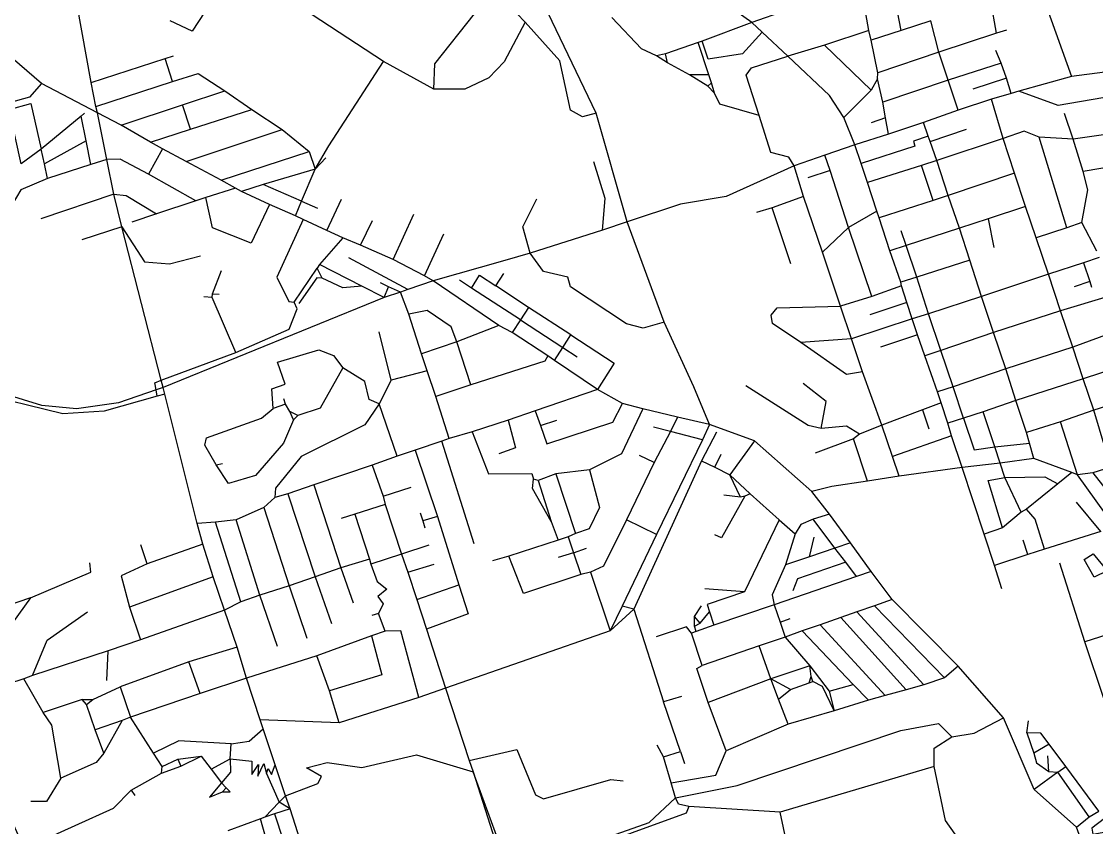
# Model space of a CAD drawing. Header units: metres. Extents: x 609554 to 651406, y 4826501 to 4857446.
# Drawn here: x 620603 to 623561, y 4836714 to 4838931 of the extents above; entities that cross this region are included whole.
import ezdxf

# ---------------------------------------------------------------- set-up
doc = ezdxf.new("R2010")
doc.units = ezdxf.units.M

msp = doc.modelspace()

# ---------------------------------------------------------------- linework, layer by layer
at = {"layer": 'ROADS'}
for points in [[(621988.5, 4838928.7), (621873.6, 4839049.1), (621857.3, 4839098.3), (621872.2, 4839135.7)], [(621192.5, 4839088.1), (621072.5, 4838904), (621011.5, 4838932.8)], [(622184, 4838678.3), (621996.6, 4839068.5)], [(623023.2, 4838906.1), (622988.9, 4839082.7)], [(620794.9, 4838762.7), (620743, 4839048.1)], [(621598.4, 4838820.6), (621230.1, 4839062.3)], [(621737.7, 4838744.9), (621740.2, 4838813.8), (621849.5, 4838951.7), (621776.5, 4839009.4)], [(622934.5, 4838906.1), (622913, 4839025.7)], [(623285.6, 4838898.8), (623269.6, 4838986.9)], [(622612, 4838928.1), (622545.8, 4838974.5)], [(622706.8, 4838960.4), (622612, 4838928.1)], [(623422.8, 4838971.2), (623491.6, 4838779.1)], [(621988.5, 4838928.7), (621931.2, 4838819.9), (621888.2, 4838775.6), (621823, 4838744.9), (621737.7, 4838744.9)], [(622184, 4838678.3), (622146.3, 4838668.6), (622113.1, 4838686.5), (622083.9, 4838822.8), (621988.5, 4838928.7)], [(622349.8, 4838836), (622308.5, 4838855.3), (622226.8, 4838941.1)], [(622612, 4838928.1), (622475.3, 4838876.6)], [(622640.8, 4838901.2), (622612, 4838928.1)], [(623105, 4838932.3), (623023.2, 4838906.1)], [(623126.3, 4838846.6), (623105, 4838932.3)], [(620658.3, 4838759.7), (620502.4, 4838893.5)], [(622640.8, 4838901.2), (622586.2, 4838841.4), (622492.1, 4838826.6), (622475.3, 4838876.6)], [(622711.4, 4838835.2), (622640.8, 4838901.2)], [(622934.5, 4838906.1), (622812.3, 4838865.9)], [(622940.4, 4838878.9), (622934.5, 4838906.1)], [(623023.2, 4838906.1), (622940.4, 4838878.9)], [(623285.6, 4838898.8), (623126.3, 4838846.6)], [(623313.1, 4838906.9), (623285.6, 4838898.8)], [(622464.5, 4838872.8), (622374.7, 4838841.3)], [(622475.3, 4838876.6), (622464.5, 4838872.8)], [(622494.2, 4838783.8), (622464.5, 4838872.8)], [(622812.3, 4838865.9), (622711.4, 4838835.2)], [(622940.5, 4838741.9), (622812.3, 4838865.9)], [(622958.7, 4838789.5), (622940.4, 4838878.9)], [(620998.5, 4838828.5), (621021.3, 4838836)], [(622374.7, 4838841.3), (622349.8, 4838836)], [(622380, 4838816.7), (622349.8, 4838836)], [(622380, 4838816.7), (622374.7, 4838841.3)], [(622632.7, 4838672.1), (622596.3, 4838783.4), (622611.3, 4838803), (622711.4, 4838835.2)], [(622865.6, 4838666.7), (622825.5, 4838726.9), (622711.4, 4838835.2)], [(623126.3, 4838846.6), (622958.7, 4838789.5)], [(623152.7, 4838769.1), (623126.3, 4838846.6)], [(623298.1, 4838815.6), (623283.4, 4838851.2)], [(620794.9, 4838762.7), (620998.5, 4838828.5)], [(621018.6, 4838765.6), (620998.5, 4838828.5)], [(621448.8, 4838588.5), (621598.4, 4838820.6)], [(621737.7, 4838744.9), (621598.4, 4838820.6)], [(622441, 4838783.7), (622380, 4838816.7)], [(623298.1, 4838815.6), (623152.7, 4838769.1)], [(623312.8, 4838774.8), (623298.1, 4838815.6)], [(623675.2, 4838803.3), (623491.6, 4838779.1)], [(621018.6, 4838765.6), (621089.1, 4838787.9), (621162.7, 4838740.1)], [(622494.2, 4838783.8), (622441, 4838783.7)], [(622490.9, 4838752.5), (622441, 4838783.7)], [(622501.3, 4838761.9), (622494.2, 4838783.8)], [(622958.1, 4838773.2), (622940.5, 4838741.9)], [(622958.1, 4838773.2), (622958.7, 4838789.5)], [(622972.4, 4838708.7), (622958.1, 4838773.2)], [(623312.8, 4838774.8), (623220.2, 4838744.1)], [(623325.8, 4838732.8), (623312.8, 4838774.8)], [(623491.6, 4838779.1), (623346.6, 4838739.4)], [(620658.3, 4838759.7), (620624.4, 4838722.4), (620423.4, 4838666.6)], [(620811.8, 4838679.2), (620658.3, 4838759.7)], [(620807.6, 4838697), (620794.9, 4838762.7)], [(620807.6, 4838697), (621018.6, 4838765.6)], [(622501.3, 4838761.9), (622490.9, 4838752.5)], [(622509.3, 4838733.6), (622490.9, 4838752.5)], [(622509.3, 4838733.6), (622501.3, 4838761.9)], [(622940.5, 4838741.9), (622865.6, 4838666.7)], [(623152.7, 4838769.1), (622972.4, 4838708.7)], [(623179.9, 4838686.5), (623152.7, 4838769.1)], [(621045.8, 4838701.4), (621162.7, 4838740.1)], [(621162.7, 4838740.1), (621236.5, 4838688.5)], [(622632.7, 4838672.1), (622524.6, 4838702.9), (622509.3, 4838733.6)], [(623271.3, 4838716.5), (623179.9, 4838686.5)], [(623325.8, 4838732.8), (623271.3, 4838716.5)], [(623303.4, 4838609.1), (623271.3, 4838716.5)], [(623346.6, 4838739.4), (623325.8, 4838732.8)], [(623610, 4838725.7), (623455.4, 4838699.9), (623346.6, 4838739.4)], [(620601.9, 4838539.5), (620568.5, 4838688.6), (620628.3, 4838705.4), (620656.5, 4838579.2)], [(620811.8, 4838679.2), (620807.6, 4838697)], [(620876.6, 4838645.5), (621045.8, 4838701.4)], [(621067.9, 4838634.2), (621045.8, 4838701.4)], [(621067.9, 4838634.2), (621236.5, 4838688.5)], [(621236.5, 4838688.5), (621320.2, 4838633.7)], [(622979.8, 4838665.7), (622972.4, 4838708.7)], [(623179.9, 4838686.5), (623084.8, 4838653)], [(620767.4, 4838670.4), (620656.5, 4838579.2)], [(620776, 4838678), (620767.4, 4838670.4)], [(620780.7, 4838602.2), (620767.4, 4838670.4)], [(620876.6, 4838645.5), (620811.8, 4838679.2)], [(620837.4, 4838550.9), (620811.8, 4838679.2)], [(622269.4, 4838379.8), (622184, 4838678.3)], [(622728.4, 4838533.8), (622714.4, 4838557), (622664.4, 4838570.7), (622632.7, 4838672.1)], [(622895.6, 4838591), (622865.6, 4838666.7)], [(622979.8, 4838665.7), (622940.3, 4838652.3)], [(622987.8, 4838621.1), (622979.8, 4838665.7)], [(623084.8, 4838653), (622987.8, 4838621.1)], [(623097.7, 4838614.8), (623084.8, 4838653)], [(623496.1, 4838607.2), (623472.8, 4838677.8)], [(620958.2, 4838598.8), (620876.6, 4838645.5)], [(620958.2, 4838598.8), (621067.9, 4838634.2)], [(621055.9, 4838545.3), (621320.2, 4838633.7)], [(621320.2, 4838633.7), (621394.3, 4838572.8)], [(623102.5, 4838600.4), (623202.9, 4838634.1)], [(623403, 4838612.3), (623361.9, 4838628.9), (623303.4, 4838609.1)], [(623637.7, 4838627.2), (623496.1, 4838607.2)], [(620780.7, 4838602.2), (620666.5, 4838539.1)], [(620793.5, 4838537), (620780.7, 4838602.2)], [(620990.8, 4838579.9), (620958.2, 4838598.8)], [(622987.8, 4838621.1), (622895.6, 4838591)], [(623097.7, 4838614.8), (623056.6, 4838601.3), (623060.7, 4838587.6), (622912.8, 4838539.6)], [(623102.5, 4838600.4), (623097.7, 4838614.8)], [(623120.9, 4838548.6), (623102.5, 4838600.4)], [(623303.4, 4838609.1), (623120.9, 4838548.6)], [(623334.9, 4838513.3), (623303.4, 4838609.1)], [(623496.1, 4838607.2), (623403, 4838612.3)], [(623479, 4838363.3), (623403, 4838612.3)], [(623523.5, 4838518.3), (623496.1, 4838607.2)], [(620656.5, 4838579.2), (620601.9, 4838539.5)], [(620666.5, 4838539.1), (620656.5, 4838579.2)], [(620990.8, 4838579.9), (620952.1, 4838511)], [(621055.9, 4838545.3), (620990.8, 4838579.9)], [(621151.8, 4838494.2), (621394.3, 4838572.8)], [(621394.3, 4838572.8), (621410.7, 4838524.1)], [(621410.7, 4838524.1), (621448.8, 4838588.5)], [(622895.6, 4838591), (622813.2, 4838562.6)], [(622912.8, 4838539.6), (622895.6, 4838591)], [(620674.1, 4838499.2), (620666.5, 4838539.1)], [(620793.5, 4838537), (620674.1, 4838499.2)], [(620837.4, 4838550.9), (620793.5, 4838537)], [(620952.1, 4838511), (620874.2, 4838551.7), (620837.4, 4838550.9)], [(620856.9, 4838455.4), (620837.4, 4838550.9)], [(621151.8, 4838494.2), (621055.9, 4838545.3)], [(621410.7, 4838524.1), (621440.4, 4838555.5)], [(622201.4, 4838357.1), (622208.6, 4838444.1), (622177.9, 4838544.9)], [(622813.2, 4838562.6), (622728.4, 4838533.8)], [(622827.6, 4838520.9), (622813.2, 4838562.6)], [(622930.2, 4838487.4), (622912.8, 4838539.6)], [(623078.7, 4838534.7), (622930.2, 4838487.4)], [(623120.9, 4838548.6), (623078.7, 4838534.7)], [(623111.4, 4838438), (623078.7, 4838534.7)], [(623152.7, 4838452.2), (623120.9, 4838548.6)], [(623664.6, 4838542.2), (623523.5, 4838518.3)], [(621082.8, 4838436.9), (620952.1, 4838511)], [(621410.7, 4838524.1), (621267.4, 4838482.7)], [(621373.3, 4838436.4), (621410.7, 4838524.1)], [(622728.4, 4838533.8), (622541.3, 4838449.7), (622415.8, 4838428.2), (622269.4, 4838379.8)], [(622754, 4838449.2), (622728.4, 4838533.8)], [(622827.6, 4838520.9), (622766, 4838500.7)], [(622878.6, 4838363.7), (622827.6, 4838520.9)], [(623334.9, 4838513.3), (623152.7, 4838452.2)], [(623365.6, 4838422.2), (623334.9, 4838513.3)], [(623520, 4838378), (623536.9, 4838468), (623523.5, 4838518.3)], [(620674.1, 4838499.2), (620600.7, 4838467.6), (620565.6, 4838406.9)], [(621192, 4838472.5), (621151.8, 4838494.2)], [(621267.4, 4838482.7), (621208.3, 4838463)], [(621373.3, 4838436.4), (621267.4, 4838482.7)], [(622955.7, 4838409.1), (622930.2, 4838487.4)], [(620856.9, 4838455.4), (620656.2, 4838388)], [(620879.3, 4838365.8), (620856.9, 4838455.4)], [(620856.9, 4838455.4), (620891.2, 4838451.9), (620974.1, 4838401.5)], [(621110.4, 4838446.6), (621082.8, 4838436.9)], [(621192, 4838472.5), (621110.4, 4838446.6)], [(621285.3, 4838427.2), (621234.6, 4838321.2), (621128.3, 4838363.3), (621110.4, 4838446.6)], [(621208.3, 4838463), (621192, 4838472.5)], [(621285.3, 4838427.2), (621208.3, 4838463)], [(622754, 4838449.2), (622668.3, 4838418.4)], [(622806.6, 4838296.3), (622754, 4838449.2)], [(623152.7, 4838452.2), (623111.4, 4838438)], [(623183.3, 4838362.1), (623152.7, 4838452.2)], [(621082.8, 4838436.9), (620974.1, 4838401.5)], [(621356.6, 4838396.3), (621285.3, 4838427.2)], [(621356.6, 4838396.3), (621373.3, 4838436.4)], [(621373.3, 4838436.4), (621417.1, 4838417.2)], [(621443, 4838355.8), (621483.6, 4838442)], [(622002, 4838293.4), (621982, 4838366), (622020.5, 4838443)], [(622668.3, 4838418.4), (622624.8, 4838404.9)], [(622719.8, 4838264.5), (622668.3, 4838418.4)], [(623111.4, 4838438), (622962.6, 4838390.4)], [(623365.6, 4838422.2), (623262.3, 4838388)], [(623394.9, 4838335.2), (623365.6, 4838422.2)], [(620974.1, 4838401.5), (620906.3, 4838379.1)], [(621378, 4838386), (621305.3, 4838227.1), (621338.1, 4838160.7), (621352.8, 4838159)], [(621378, 4838386), (621356.6, 4838396.3)], [(621443, 4838355.8), (621378, 4838386)], [(621625.1, 4838275.7), (621682.3, 4838400.7)], [(622955.7, 4838409.1), (622878.6, 4838363.7)], [(622962.6, 4838390.4), (622955.7, 4838409.1)], [(622991.9, 4838300), (622962.6, 4838390.4)], [(623262.3, 4838388), (623183.3, 4838362.1)], [(623262.3, 4838388), (623278.4, 4838309.3)], [(620879.3, 4838365.8), (620769.2, 4838330.2)], [(620879.3, 4838365.8), (620941.3, 4838269.4), (621010.2, 4838264.4), (621095.1, 4838286.5)], [(620987.1, 4837944.1), (620879.3, 4838365.8)], [(621535.1, 4838315), (621568.1, 4838383.1)], [(622201.4, 4838357.1), (622002, 4838293.4)], [(622269.4, 4838379.8), (622201.4, 4838357.1)], [(622370.6, 4838103.5), (622269.4, 4838379.8)], [(622878.6, 4838363.7), (622806.6, 4838296.3)], [(622942.3, 4838174.3), (622878.6, 4838363.7)], [(623183.3, 4838362.1), (623036.6, 4838314.5)], [(623211.9, 4838274.3), (623183.3, 4838362.1)], [(623479, 4838363.3), (623394.9, 4838335.2)], [(623520, 4838378), (623479, 4838363.3)], [(623561.7, 4838299.2), (623520, 4838378)], [(621487.2, 4838335.9), (621422.4, 4838262.3)], [(621487.2, 4838335.9), (621443, 4838355.8)], [(621535.1, 4838315), (621487.2, 4838335.9)], [(621711.6, 4838230.8), (621764.8, 4838346.2)], [(623036.6, 4838314.5), (623023.2, 4838355.3)], [(623428, 4838235.6), (623394.9, 4838335.2)], [(621625.1, 4838275.7), (621535.1, 4838315)], [(623036.6, 4838314.5), (622991.9, 4838300)], [(623021.8, 4838213.6), (622991.9, 4838300)], [(623065.9, 4838227.6), (623036.6, 4838314.5)], [(621665.9, 4838193.3), (621503.7, 4838280.3)], [(621711.6, 4838230.8), (621625.1, 4838275.7)], [(621933, 4838273.1), (621735.9, 4838217.3)], [(622002, 4838293.4), (621933, 4838273.1)], [(622370.6, 4838103.5), (622313.4, 4838086.8), (622267.2, 4838099.3), (622113.2, 4838200.4), (622105.8, 4838227.5), (622039.2, 4838242.9), (622002, 4838293.4)], [(622856.4, 4838147.8), (622806.6, 4838296.3)], [(623211.9, 4838274.3), (623065.9, 4838227.6)], [(623244, 4838174), (623211.9, 4838274.3)], [(623567.6, 4838281.7), (623525.2, 4838267.3)], [(621127.9, 4838181.6), (621153.4, 4838245.9)], [(621352.8, 4838159), (621415.9, 4838252.5)], [(621422.4, 4838262.3), (621415.9, 4838252.5)], [(621430.5, 4838224.4), (621415.9, 4838252.5)], [(621539.3, 4838203.1), (621422.4, 4838262.3)], [(623525.2, 4838267.3), (623428, 4838235.6)], [(623525.2, 4838267.3), (623541.8, 4838215.1)], [(621430.5, 4838224.4), (621415.7, 4838226), (621366.3, 4838155.4)], [(621539.3, 4838203.1), (621486.5, 4838197.7), (621430.5, 4838224.4)], [(621612.4, 4838200.9), (621591, 4838211.8)], [(621735.9, 4838217.3), (621665.9, 4838193.3)], [(621735.9, 4838217.3), (621711.6, 4838230.8)], [(621916.4, 4838094.1), (621735.9, 4838217.3)], [(621840.6, 4838197.6), (621808, 4838219.5)], [(621840.6, 4838197.6), (621862.5, 4838233), (621907.8, 4838203.3)], [(621907.8, 4838203.3), (621929.6, 4838237.3)], [(623065.9, 4838227.6), (623021.8, 4838213.6)], [(623024.1, 4838203.5), (623021.8, 4838213.6)], [(623098.5, 4838127), (623065.9, 4838227.6)], [(623428, 4838235.6), (623244, 4838174)], [(623461.1, 4838134.5), (623428, 4838235.6)], [(623541.8, 4838215.1), (623499.2, 4838201.1)], [(623541.8, 4838215.1), (623546.6, 4838199.8)], [(621127.2, 4838171.5), (621127.9, 4838181.6)], [(621127.9, 4838181.6), (621146.4, 4838180.3)], [(621600.8, 4838171.1), (621539.3, 4838203.1)], [(621600.8, 4838171.1), (621612.4, 4838200.9)], [(621645.5, 4838186.3), (621600.8, 4838171.1)], [(621645.5, 4838186.3), (621612.4, 4838200.9)], [(621665.9, 4838193.3), (621645.5, 4838186.3)], [(621668.8, 4838125.9), (621645.5, 4838186.3)], [(621975.3, 4838110), (621840.6, 4838197.6)], [(621997.7, 4838144.4), (621907.8, 4838203.3)], [(623024.1, 4838203.5), (622942.3, 4838174.3)], [(623039, 4838157.6), (623024.1, 4838203.5)], [(621600.8, 4838171.1), (620992.2, 4837924.2)], [(621127.2, 4838171.5), (621104.1, 4838173.4)], [(621192.9, 4838020.2), (621127.2, 4838171.5)], [(621192.9, 4838020.2), (621339.3, 4838084.1), (621361.1, 4838140.3), (621352.8, 4838159)], [(622942.3, 4838174.3), (622856.4, 4838147.8)], [(623039, 4838157.6), (622936.9, 4838123.4)], [(623053.5, 4838112.4), (623039, 4838157.6)], [(623244, 4838174), (623098.5, 4838127)], [(623277.5, 4838074.8), (623244, 4838174)], [(623592.8, 4838174.5), (623461.1, 4838134.5)], [(621800.2, 4838049.4), (621784.8, 4838090.9), (621719.4, 4838135.9), (621668.8, 4838125.9)], [(621703.7, 4838016.8), (621668.8, 4838125.9)], [(621997.7, 4838144.4), (621975.3, 4838110)], [(622114.6, 4838068.4), (621997.7, 4838144.4)], [(622746.6, 4838048.1), (622669.5, 4838100.4), (622665.8, 4838123.1), (622682.2, 4838142.8), (622856.4, 4838147.8)], [(622886.6, 4838058.2), (622856.4, 4838147.8)], [(623098.5, 4838127), (623053.5, 4838112.4)], [(623132.3, 4838026), (623098.5, 4838127)], [(623461.1, 4838134.5), (623277.5, 4838074.8)], [(623495.2, 4838035), (623461.1, 4838134.5)], [(621916.4, 4838094.1), (621800.2, 4838049.4)], [(621952.4, 4838074.9), (621916.4, 4838094.1)], [(621975.3, 4838110), (621952.4, 4838074.9)], [(621975.3, 4838110), (622092.4, 4838034.4)], [(622452.9, 4837925.8), (622370.6, 4838103.5)], [(623053.5, 4838112.4), (622886.6, 4838058.2)], [(623068.2, 4838069.2), (623053.5, 4838112.4)], [(621619.8, 4837944.6), (621587, 4838076.8)], [(622051, 4838010.7), (621952.4, 4838074.9)], [(622092.4, 4838034.4), (622114.6, 4838068.4)], [(622114.6, 4838068.4), (622233.7, 4837990.9), (622187.4, 4837918.5)], [(623068.2, 4838069.2), (622966.2, 4838035.2)], [(623087.8, 4838011.1), (623068.2, 4838069.2)], [(623277.5, 4838074.8), (623132.3, 4838026)], [(623310.9, 4837975.6), (623277.5, 4838074.8)], [(623613.1, 4838078.4), (623495.2, 4838035)], [(621800.2, 4838049.4), (621703.7, 4838016.8)], [(621839.5, 4837931.2), (621800.2, 4838049.4)], [(622069.2, 4837998.4), (622092.4, 4838034.4)], [(622092.4, 4838034.4), (622131.4, 4838008.4)], [(622886.6, 4838058.2), (622746.6, 4838048.1)], [(622916.9, 4837967), (622872.5, 4837960.1), (622746.6, 4838048.1)], [(622916.9, 4837967), (622886.6, 4838058.2)], [(623495.2, 4838035), (623310.9, 4837975.6)], [(623524.2, 4837947.7), (623495.2, 4838035)], [(620987.1, 4837944.1), (621192.9, 4838020.2)], [(621295.3, 4837866.2), (621291.5, 4837920.5), (621328.5, 4837933.1), (621307.6, 4837993.9), (621420.5, 4838027.4), (621461.1, 4838011.9), (621486.8, 4837978.4)], [(621718.7, 4837969.5), (621703.7, 4838016.8)], [(622051, 4838010.7), (622042.7, 4837996.4), (621839.5, 4837931.2)], [(622069.2, 4837998.4), (622051, 4838010.7)], [(623132.3, 4838026), (623087.8, 4838011.1)], [(623122.8, 4837912), (623087.8, 4838011.1)], [(623166.5, 4837925.6), (623132.3, 4838026)], [(621486.8, 4837978.4), (621424.4, 4837867.4), (621362.8, 4837847.4)], [(621587.2, 4837879), (621559.3, 4837891.4), (621547.9, 4837940.6), (621486.8, 4837978.4)], [(622187.4, 4837918.5), (622069.2, 4837998.4)], [(623310.9, 4837975.6), (623166.5, 4837925.6)], [(623338.6, 4837888), (623310.9, 4837975.6)], [(623669.8, 4837995.2), (623524.2, 4837947.7)], [(620972.9, 4837917.5), (620969.9, 4837937), (620987.1, 4837944.1)], [(620992.2, 4837924.2), (620987.1, 4837944.1)], [(621619.8, 4837944.6), (621587.2, 4837879)], [(621718.7, 4837969.5), (621619.8, 4837944.6)], [(621742.4, 4837899), (621718.7, 4837969.5)], [(622969.7, 4837820), (622916.9, 4837967)], [(623524.2, 4837947.7), (623338.6, 4837888)], [(623553.3, 4837861.3), (623524.2, 4837947.7)], [(620976.1, 4837900.1), (620830.5, 4837858.9), (620716.3, 4837852), (620476.2, 4837910.4), (620371.9, 4837920), (620009, 4837830.5)], [(620972.9, 4837917.5), (620869.5, 4837882), (620753.7, 4837865.4), (620658.4, 4837874.3), (620557.5, 4837905.8)], [(620992.2, 4837924.2), (620972.9, 4837917.5)], [(620976.1, 4837900.1), (620972.9, 4837917.5)], [(620996.8, 4837905.6), (620992.2, 4837924.2)], [(621839.5, 4837931.2), (621742.4, 4837899)], [(622187.4, 4837918.5), (622016.1, 4837859.8)], [(622256, 4837879.8), (622187.4, 4837918.5)], [(622496.1, 4837822.1), (622452.9, 4837925.8)], [(622802.7, 4837811.4), (622767.5, 4837819.3), (622595.9, 4837928.4)], [(622802.7, 4837811.4), (622816.9, 4837885.3), (622753.1, 4837934.6)], [(623166.5, 4837925.6), (623122.8, 4837912)], [(623194.2, 4837839.8), (623166.5, 4837925.6)], [(620996.8, 4837905.6), (620976.1, 4837900.1)], [(621086.2, 4837550.2), (620996.8, 4837905.6)], [(621329.6, 4837878.2), (621324.6, 4837892.7)], [(621779.9, 4837783.5), (621742.4, 4837899)], [(623132.7, 4837881.5), (623122.8, 4837912)], [(623338.6, 4837888), (623249.1, 4837857.1)], [(623367.6, 4837800.2), (623338.6, 4837888)], [(623637.3, 4837888.2), (623553.3, 4837861.3)], [(621138.6, 4837711.7), (621106.9, 4837765.7), (621111.5, 4837785.2), (621262.8, 4837840.1), (621295.3, 4837866.2)], [(621329.6, 4837878.2), (621295.3, 4837866.2)], [(621587.2, 4837879), (621547.2, 4837820.9), (621372.3, 4837733.8), (621301.6, 4837647.6), (621300.1, 4837621.2)], [(621341.5, 4837858.1), (621329.6, 4837878.2)], [(621362.8, 4837847.4), (621341.5, 4837858.1)], [(621351.1, 4837835.3), (621341.5, 4837858.1)], [(621636.7, 4837735.4), (621587.2, 4837879)], [(622016.1, 4837859.8), (621941.4, 4837833.8)], [(622016.1, 4837859.8), (622030.7, 4837819.1)], [(622030.7, 4837819.1), (622048.6, 4837769.2), (622230, 4837829), (622256, 4837879.8)], [(622312.6, 4837865.7), (622253.3, 4837741.3), (622165.9, 4837697.9)], [(622312.6, 4837865.7), (622256, 4837879.8)], [(622407.9, 4837842.4), (622312.6, 4837865.7)], [(623081.6, 4837862.8), (622969.7, 4837820)], [(623132.7, 4837881.5), (623081.6, 4837862.8)], [(623081.6, 4837862.8), (623099.1, 4837810.7)], [(623151.1, 4837826.2), (623132.7, 4837881.5)], [(623249.1, 4837857.1), (623194.2, 4837839.8)], [(623280.7, 4837760.9), (623249.1, 4837857.1)], [(623553.3, 4837861.3), (623461.9, 4837829.6)], [(623599.6, 4837705.2), (623553.3, 4837861.3)], [(621351.1, 4837835.3), (621324.1, 4837770.7), (621246.4, 4837682.1), (621172.2, 4837659.8), (621138.6, 4837711.7)], [(621362.8, 4837847.4), (621351.1, 4837835.3)], [(621941.4, 4837833.8), (621842.9, 4837801.7)], [(621941.4, 4837833.8), (621962.4, 4837757.8), (621916, 4837741.9)], [(622030.7, 4837819.1), (622075.7, 4837833.8)], [(622407.9, 4837842.4), (622388.9, 4837802.8)], [(622496.1, 4837822.1), (622407.9, 4837842.4)], [(623194.2, 4837839.8), (623151.1, 4837826.2)], [(623161.3, 4837791.2), (623151.1, 4837826.2)], [(623194.2, 4837839.8), (623224.2, 4837752.2), (623280.7, 4837760.9)], [(623461.9, 4837829.6), (623367.6, 4837800.2)], [(623508, 4837683.4), (623461.9, 4837829.6)], [(621842.9, 4837801.7), (621779.9, 4837783.5)], [(621842.9, 4837801.7), (621887.4, 4837687), (622007.2, 4837687.2), (622011.3, 4837671.6)], [(622388.9, 4837802.8), (622341.4, 4837815.3)], [(622388.9, 4837802.8), (622343.3, 4837717.3)], [(622476.1, 4837780.1), (622388.9, 4837802.8)], [(622514.7, 4837801.3), (622473.8, 4837722.3)], [(622496.1, 4837822.1), (622476.1, 4837780.1)], [(622619.8, 4837777.1), (622496.1, 4837822.1)], [(622908.7, 4837795.4), (622872.9, 4837818.1), (622802.7, 4837811.4)], [(622908.7, 4837795.4), (622892.2, 4837782.7)], [(622969.7, 4837820), (622908.7, 4837795.4)], [(622998.9, 4837734.3), (622969.7, 4837820)], [(623376.1, 4837771.1), (623367.6, 4837800.2)], [(621759.6, 4837776.2), (621686.3, 4837751.6)], [(621779.9, 4837783.5), (621759.6, 4837776.2)], [(621848.7, 4837494.5), (621759.6, 4837776.2)], [(622476.1, 4837780.1), (622349.9, 4837520)], [(622619.8, 4837777.1), (622551.6, 4837684.2)], [(622777, 4837638.2), (622619.8, 4837777.1)], [(622892.2, 4837782.7), (622786.1, 4837743.1)], [(622930.4, 4837666.4), (622892.2, 4837782.7)], [(623161.3, 4837791.2), (622998.9, 4837734.3)], [(623191.2, 4837704.4), (623161.3, 4837791.2)], [(623280.7, 4837760.9), (623376.1, 4837771.1)], [(623388.5, 4837728.9), (623376.1, 4837771.1)], [(621636.7, 4837735.4), (621567.8, 4837710.7)], [(621686.3, 4837751.6), (621636.7, 4837735.4)], [(621686.3, 4837751.6), (621747, 4837569.1)], [(622343.3, 4837717.3), (622303.4, 4837737.4)], [(622510.1, 4837704.9), (622527.9, 4837740.7)], [(623295.4, 4837716.1), (623280.7, 4837760.9)], [(621138.6, 4837711.7), (621156.1, 4837715.3)], [(621567.8, 4837710.7), (621407.2, 4837656.7)], [(621567.8, 4837710.7), (621597.5, 4837624.9)], [(622343.3, 4837717.3), (622267.7, 4837560.5)], [(622473.8, 4837722.3), (622288, 4837314)], [(622473.8, 4837722.3), (622510.1, 4837704.9)], [(623017.2, 4837680.4), (622998.9, 4837734.3)], [(623295.4, 4837716.1), (623191.2, 4837704.4)], [(623388.5, 4837728.9), (623295.4, 4837716.1)], [(623308.5, 4837676.3), (623295.4, 4837716.1)], [(623492.8, 4837690.3), (623388.5, 4837728.9)], [(622073.3, 4837686.3), (622024, 4837668.7)], [(622165.9, 4837697.9), (622073.3, 4837686.3)], [(622073.3, 4837686.3), (622127.5, 4837522.3)], [(622165.9, 4837697.9), (622192.7, 4837593.9), (622164.9, 4837535), (622127.5, 4837522.3)], [(622510.1, 4837704.9), (622551.6, 4837684.2)], [(622551.6, 4837684.2), (622607.8, 4837632)], [(622580.9, 4837622.6), (622551.6, 4837684.2)], [(623017.2, 4837680.4), (622930.4, 4837666.4)], [(623191.2, 4837704.4), (623017.2, 4837680.4)], [(623251, 4837520.4), (623191.2, 4837704.4)], [(623302, 4837537.9), (623262, 4837668.5), (623308.5, 4837676.3)], [(623308.5, 4837676.3), (623418.1, 4837678.1), (623454.3, 4837659.3)], [(623353.5, 4837581.4), (623308.5, 4837676.3)], [(623492.8, 4837690.3), (623454.3, 4837659.3)], [(623508, 4837683.4), (623492.8, 4837690.3)], [(623550.1, 4837689.5), (623508, 4837683.4)], [(623611.1, 4837540.8), (623508, 4837683.4)], [(623599.6, 4837705.2), (623550.1, 4837689.5)], [(623550.1, 4837689.5), (623587.4, 4837642.8), (623616.1, 4837650.9)], [(621407.2, 4837656.7), (621335.7, 4837631.8)], [(621407.2, 4837656.7), (621481.7, 4837427.9)], [(621597.5, 4837624.9), (621674.5, 4837649.9)], [(622060.1, 4837555.6), (622008.8, 4837646.3), (622011.3, 4837671.6)], [(622024, 4837668.7), (622011.3, 4837671.6)], [(622024, 4837668.7), (622060.1, 4837555.6)], [(622832.2, 4837651.9), (622777, 4837638.2)], [(622930.4, 4837666.4), (622832.2, 4837651.9)], [(623454.3, 4837659.3), (623367.7, 4837589.5)], [(621300.1, 4837621.2), (621269.4, 4837593.6)], [(621335.7, 4837631.8), (621300.1, 4837621.2)], [(621335.7, 4837631.8), (621411, 4837403.6)], [(621597.5, 4837624.9), (621603.5, 4837602.5)], [(622592.7, 4837625.4), (622528.9, 4837510.6), (622510.4, 4837519)], [(622580.9, 4837622.6), (622535.4, 4837627.5)], [(622592.7, 4837625.4), (622580.9, 4837622.6)], [(622607.8, 4837632), (622592.7, 4837625.4)], [(622607.8, 4837632), (622687.6, 4837560)], [(622825.6, 4837575.7), (622777, 4837638.2)], [(621269.4, 4837593.6), (621193.2, 4837559.7)], [(621269.4, 4837593.6), (621339.5, 4837378.8)], [(621603.5, 4837602.5), (621520, 4837576)], [(621603.5, 4837602.5), (621648.4, 4837465.8)], [(623367.7, 4837589.5), (623353.5, 4837581.4)], [(623417.2, 4837479.7), (623391.5, 4837561.8), (623367.7, 4837589.5)], [(623572, 4837527.7), (623505.8, 4837608.8)], [(621193.2, 4837559.7), (621137, 4837554.1)], [(621258.9, 4837352.8), (621193.2, 4837559.7)], [(621520, 4837576), (621482.5, 4837563.8)], [(621520, 4837576), (621560, 4837452.1)], [(621700, 4837579.2), (621707.2, 4837556.9)], [(621747, 4837569.1), (621707.2, 4837556.9)], [(621747, 4837569.1), (621806.3, 4837380.9)], [(622267.7, 4837560.5), (622204.2, 4837432.7), (622168.4, 4837415.7)], [(622349.9, 4837520), (622267.7, 4837560.5)], [(622687.6, 4837560), (622592.2, 4837361.9)], [(622687.6, 4837560), (622731.5, 4837521.3)], [(622781.4, 4837561.7), (622747.3, 4837547.2), (622731.5, 4837521.3)], [(622825.6, 4837575.7), (622781.4, 4837561.7)], [(622840.3, 4837481.8), (622781.4, 4837561.7)], [(622883.5, 4837496.9), (622825.6, 4837575.7)], [(623353.5, 4837581.4), (623302, 4837537.9)], [(621137, 4837554.1), (621086.2, 4837550.2)], [(621101.6, 4837493.5), (621086.2, 4837550.2)], [(621206.6, 4837334.6), (621137, 4837554.1)], [(621707.2, 4837556.9), (621712.8, 4837538.4)], [(622060.1, 4837555.6), (622079.7, 4837504.6)], [(623302, 4837537.9), (623251, 4837520.4)], [(622079.7, 4837504.6), (621943.9, 4837460.1)], [(622106.8, 4837513.4), (622079.7, 4837504.6)], [(622127.5, 4837522.3), (622106.8, 4837513.4)], [(622106.8, 4837513.4), (622121.7, 4837469.6)], [(622349.9, 4837520), (622255.5, 4837322.9)], [(622731.5, 4837521.3), (622704.4, 4837436.2)], [(622770.8, 4837458.1), (622783.4, 4837512.4)], [(623280.1, 4837434.8), (623251, 4837520.4)], [(623371.6, 4837464.8), (623359.1, 4837504.5)], [(623572, 4837527.7), (623417.2, 4837479.7)], [(620948.6, 4837439.4), (620931.4, 4837491.6)], [(621101.6, 4837493.5), (620948.6, 4837439.4)], [(621130.4, 4837403.4), (621101.6, 4837493.5)], [(621723.5, 4837490.2), (621648.4, 4837465.8)], [(622121.7, 4837469.6), (622079.8, 4837456.3)], [(622121.7, 4837469.6), (622157.7, 4837482)], [(622121.7, 4837469.6), (622142.2, 4837409.3)], [(622840.3, 4837481.8), (622770.8, 4837458.1)], [(622883.5, 4837496.9), (622840.3, 4837481.8)], [(622871, 4837443.9), (622840.3, 4837481.8)], [(622940.7, 4837418.3), (622883.5, 4837496.9)], [(623417.2, 4837479.7), (623371.6, 4837464.8)], [(620627.4, 4837345.9), (620793.4, 4837416.6), (620790.6, 4837442)], [(621560, 4837452.1), (621481.7, 4837427.9)], [(621560, 4837452.1), (621564.3, 4837437.8)], [(621648.4, 4837465.8), (621564.3, 4837437.8)], [(621648.4, 4837465.8), (621666, 4837416.3)], [(621943.9, 4837460.1), (621898.6, 4837446.9)], [(622142.2, 4837409.3), (621984.1, 4837357.4), (621943.9, 4837460.1)], [(622770.8, 4837458.1), (622704.4, 4837436.2)], [(622871, 4837443.9), (622737.8, 4837397.9), (622724.6, 4837364.9)], [(622900.1, 4837404.2), (622871, 4837443.9)], [(623371.6, 4837464.8), (623280.1, 4837434.8)], [(623528.4, 4837225), (623459.5, 4837440.9)], [(623589.9, 4837420.1), (623554.3, 4837402.1), (623526.2, 4837450.9), (623551.6, 4837466.8), (623589.9, 4837420.1)], [(620948.6, 4837439.4), (620876.8, 4837406.1), (620899.6, 4837320)], [(621481.7, 4837427.9), (621411, 4837403.6)], [(621481.7, 4837427.9), (621515.3, 4837331.7)], [(621564.3, 4837437.8), (621581, 4837390.1), (621608.2, 4837369.5), (621583.1, 4837348.9), (621598, 4837329.1), (621585, 4837302.8)], [(621666, 4837416.3), (621737.9, 4837438.2)], [(621666, 4837416.3), (621690.5, 4837341.2)], [(622168.4, 4837415.7), (622142.2, 4837409.3)], [(622168.4, 4837415.7), (622222.2, 4837254.7)], [(622704.4, 4837436.2), (622668.3, 4837353.6), (622673.8, 4837326)], [(622940.7, 4837418.3), (622900.1, 4837404.2)], [(622998.2, 4837341.2), (622940.7, 4837418.3)], [(623300.2, 4837370.4), (623280.1, 4837434.8)], [(621130.4, 4837403.4), (620899.6, 4837320)], [(621161.1, 4837312.1), (621130.4, 4837403.4)], [(621411, 4837403.6), (621339.5, 4837378.8)], [(621411, 4837403.6), (621455.9, 4837274.9)], [(621690.5, 4837341.2), (621806.3, 4837380.9)], [(621806.3, 4837380.9), (621831.5, 4837301.2), (621717.4, 4837259.3)], [(622900.1, 4837404.2), (622673.8, 4837326)], [(621258.9, 4837352.8), (621206.6, 4837334.6)], [(621339.5, 4837378.8), (621258.9, 4837352.8)], [(621307.1, 4837211.6), (621258.9, 4837352.8)], [(621339.5, 4837378.8), (621387.7, 4837234.4)], [(622592.2, 4837361.9), (622482.5, 4837369.9)], [(622592.2, 4837361.9), (622489.2, 4837326.9), (622495.6, 4837307.2)], [(620627.4, 4837345.9), (620495.3, 4837300.4), (620509.5, 4837162.7)], [(620627.4, 4837345.9), (620577.9, 4837276.4), (620547.2, 4837186.6), (620509.5, 4837162.7)], [(621206.6, 4837334.6), (621161.1, 4837312.1)], [(621690.5, 4837341.2), (621717.4, 4837259.3)], [(622255.5, 4837322.9), (622222.2, 4837254.7)], [(622288, 4837314), (622255.5, 4837322.9)], [(622454.8, 4837294.5), (622473.4, 4837323.7)], [(622673.8, 4837326), (622507.7, 4837270)], [(622673.8, 4837326), (622690.1, 4837279)], [(622949.4, 4837323.9), (622900.9, 4837306.7)], [(622998.2, 4837341.2), (622949.4, 4837323.9)], [(623142.1, 4837125.1), (622949.4, 4837323.9)], [(623179.7, 4837157.8), (622998.2, 4837341.2)], [(620632.8, 4837131.6), (620673.3, 4837229.4), (620784.8, 4837306.7)], [(620899.6, 4837320), (620930.4, 4837229.7)], [(621161.1, 4837312.1), (620930.4, 4837229.7)], [(621196.1, 4837210.1), (621161.1, 4837312.1)], [(621585, 4837302.8), (621566.6, 4837296.9)], [(621603.1, 4837254.1), (621585, 4837302.8)], [(622288, 4837314), (622222.2, 4837254.7)], [(622288, 4837314), (622368.8, 4837059.3)], [(622454.6, 4837267.6), (622454.8, 4837294.5)], [(622470.5, 4837275.5), (622454.8, 4837294.5)], [(622470.5, 4837275.5), (622495.6, 4837307.2)], [(622495.6, 4837307.2), (622507.7, 4837270)], [(622857, 4837291.8), (622800.6, 4837271.5)], [(622900.9, 4837306.7), (622857, 4837291.8)], [(623036.6, 4837092.3), (622857, 4837291.8)], [(623085.5, 4837106.2), (622900.9, 4837306.7)], [(622445.8, 4837248.5), (622432.6, 4837265.8), (622348.9, 4837238.6)], [(622454.6, 4837267.6), (622470.5, 4837275.5)], [(622459.3, 4837253.1), (622454.6, 4837267.6)], [(622507.7, 4837270), (622459.3, 4837253.1)], [(622690.1, 4837279), (622717.8, 4837288.4)], [(622690.1, 4837279), (622703.7, 4837237.7)], [(622800.6, 4837271.5), (622750.6, 4837254.5)], [(622979.2, 4837077.1), (622800.6, 4837271.5)], [(621565.8, 4837241.5), (621415.5, 4837186.1)], [(621565.8, 4837241.5), (621594.6, 4837134.2), (621450.1, 4837090.1)], [(621603.1, 4837254.1), (621565.8, 4837241.5)], [(621696, 4837071.9), (621646.8, 4837254.7), (621603.1, 4837254.1)], [(621717.4, 4837259.3), (621769.4, 4837097.3)], [(622222.2, 4837254.7), (621769.4, 4837097.3)], [(622459.3, 4837253.1), (622445.8, 4837248.5)], [(622476, 4837159.5), (622445.8, 4837248.5)], [(622703.7, 4837237.7), (622632.1, 4837213.2)], [(622750.6, 4837254.5), (622703.7, 4837237.7)], [(622703.7, 4837237.7), (622771.5, 4837158.2)], [(622891, 4837107.5), (622750.6, 4837254.5)], [(623612, 4837251.2), (623528.4, 4837225)], [(620930.4, 4837229.7), (620841.5, 4837199.5)], [(621196.1, 4837210.1), (621062.9, 4837169.8)], [(621222.2, 4837124.6), (621196.1, 4837210.1)], [(622632.1, 4837213.2), (622476, 4837159.5)], [(622664.8, 4837122.4), (622632.1, 4837213.2)], [(623887.2, 4836816.6), (623685.2, 4836757.5), (623528.4, 4837225)], [(620841.5, 4837199.5), (620632.8, 4837131.6)], [(620837.7, 4837117.8), (620841.5, 4837199.5)], [(621415.5, 4837186.1), (621222.2, 4837124.6)], [(621450.1, 4837090.1), (621415.5, 4837186.1)], [(621062.9, 4837169.8), (620874.1, 4837100.8)], [(621094, 4837082.2), (621062.9, 4837169.8)], [(622491.7, 4837057.9), (622460.9, 4837150.8), (622476, 4837159.5)], [(622771.5, 4837158.2), (622664.8, 4837122.4)], [(622771.5, 4837158.2), (622825, 4837088.9)], [(622775.3, 4837129), (622771.5, 4837158.2)], [(623179.7, 4837157.8), (623142.1, 4837125.1)], [(623304.7, 4837015.3), (623179.7, 4837157.8)], [(620609.4, 4837123.2), (620431.2, 4837064.8)], [(620632.8, 4837131.6), (620609.4, 4837123.2)], [(620662.2, 4837029.9), (620609.4, 4837123.2)], [(621222.2, 4837124.6), (621094, 4837082.2)], [(621259.9, 4837009.7), (621222.2, 4837124.6)], [(622664.8, 4837122.4), (622491.7, 4837057.9)], [(622686, 4837066.7), (622664.8, 4837122.4)], [(622718.5, 4837093.1), (622664.8, 4837122.4)], [(622769.7, 4837112.2), (622775.3, 4837129)], [(622769.7, 4837112.2), (622780.3, 4837115.5)], [(622780.3, 4837115.5), (622775.3, 4837129)], [(622839, 4837034.7), (622806.5, 4837101.8), (622780.3, 4837115.5)], [(623142.1, 4837125.1), (623085.5, 4837106.2)], [(620798.8, 4837065.9), (620874.1, 4837100.8)], [(620874.1, 4837100.8), (620902.5, 4837017.1)], [(621476.7, 4837002), (621450.1, 4837090.1)], [(621769.4, 4837097.3), (621696, 4837071.9)], [(621769.4, 4837097.3), (621834.2, 4836897.9)], [(622686, 4837066.7), (622718.5, 4837093.1)], [(622718.5, 4837093.1), (622769.7, 4837112.2)], [(622825, 4837088.9), (622891, 4837107.5)], [(622825, 4837088.9), (622839, 4837034.7)], [(622933.4, 4837063.7), (622891, 4837107.5)], [(623036.6, 4837092.3), (622979.2, 4837077.1)], [(623085.5, 4837106.2), (623036.6, 4837092.3)], [(620770.2, 4837066.3), (620662.2, 4837029.9)], [(620781.4, 4837052.2), (620770.2, 4837066.3)], [(620770.2, 4837066.3), (620798.8, 4837065.9)], [(620781.4, 4837052.2), (620798.8, 4837065.9)], [(621094, 4837082.2), (620902.5, 4837017.1)], [(621696, 4837071.9), (621476.7, 4837002)], [(622418.7, 4837074), (622368.8, 4837059.3)], [(622415.7, 4836923), (622368.8, 4837059.3)], [(622541.5, 4836924.5), (622491.7, 4837057.9)], [(622712, 4836998.4), (622686, 4837066.7)], [(622933.4, 4837063.7), (622839, 4837034.7)], [(622979.2, 4837077.1), (622933.4, 4837063.7)], [(620711.2, 4836849.3), (620686, 4836995.3), (620662.2, 4837029.9)], [(620805.2, 4836982.3), (620781.4, 4837052.2)], [(622839, 4837034.7), (622712, 4836998.4)], [(620880.1, 4837008.2), (620805.2, 4836982.3)], [(620880.1, 4837008.2), (620829.3, 4836918.6)], [(620902.5, 4837017.1), (620880.1, 4837008.2)], [(620965.6, 4836918.7), (620902.5, 4837017.1)], [(621476.7, 4837002), (621259.9, 4837009.7)], [(621267.9, 4836985.2), (621259.9, 4837009.7)], [(622402.1, 4836795.6), (622571.5, 4836829.4), (623022.4, 4836981.1), (623125.9, 4836999.7), (623162.8, 4836962.9)], [(622712, 4836998.4), (622541.5, 4836924.5)], [(623162.8, 4836962.9), (623224, 4836973), (623304.7, 4837015.3)], [(623389.2, 4836818.2), (623304.7, 4837015.3)], [(623369.1, 4836974.3), (623373.6, 4837007.4)], [(620829.3, 4836918.6), (620805.2, 4836982.3)], [(621179.8, 4836944.3), (621229.5, 4836951.8), (621267.9, 4836985.2)], [(621300.8, 4836885.9), (621267.9, 4836985.2)], [(623430.7, 4836943.2), (623407, 4836973.3), (623369.1, 4836974.3)], [(623369.1, 4836974.3), (623387.7, 4836918)], [(621179.8, 4836944.3), (621035.9, 4836952.4), (620965.6, 4836918.7)], [(621177.2, 4836902.9), (621179.8, 4836944.3)], [(622369.5, 4836908.3), (622351.6, 4836940.2)], [(623113.9, 4836881.4), (623114.1, 4836932), (623162.8, 4836962.9)], [(623430.7, 4836943.2), (623387.7, 4836918)], [(623476.3, 4836881.5), (623430.7, 4836943.2)], [(620829.3, 4836918.6), (620808.5, 4836892.8), (620711.2, 4836849.3)], [(620990, 4836881.7), (620965.6, 4836918.7)], [(621033.3, 4836901.7), (621097.3, 4836910.1)], [(621041, 4836882.7), (621097.3, 4836910.1)], [(621097.3, 4836910.1), (621124.3, 4836874.3)], [(621329.6, 4836800.8), (621418.4, 4836834.9), (621428.5, 4836853.8), (621386.9, 4836878.1), (621444, 4836892.5), (621539, 4836878.7), (621689.6, 4836913.4), (621845.3, 4836867.2)], [(621834.2, 4836897.9), (621966.1, 4836928.2), (622016.6, 4836803.9), (622038.7, 4836792.6), (622224.7, 4836845.7), (622258.4, 4836842.3)], [(622369.5, 4836908.3), (622415.7, 4836923)], [(622390.6, 4836836.9), (622369.5, 4836908.3)], [(622390.6, 4836836.9), (622513.5, 4836857.9), (622541.5, 4836924.5)], [(622415.7, 4836923), (622426.6, 4836890.4)], [(623387.7, 4836918), (623395.8, 4836891.9), (623429.8, 4836867.9)], [(623429.8, 4836867.9), (623426.7, 4836910.9)], [(620988.3, 4836863.5), (621041, 4836882.7)], [(620988.3, 4836863.5), (620990, 4836881.7)], [(620990, 4836881.7), (621033.3, 4836901.7)], [(621033.3, 4836901.7), (621041, 4836882.7)], [(621124.3, 4836874.3), (621177.2, 4836902.9)], [(621177.2, 4836902.9), (621177.9, 4836865.8), (621152.9, 4836837.1)], [(621177.2, 4836902.9), (621236.5, 4836896.4), (621236.4, 4836860.1), (621254.8, 4836887.1), (621253.2, 4836855.1), (621269.6, 4836889.8), (621277.3, 4836862.8)], [(621277.3, 4836862.8), (621281.3, 4836875.9), (621291, 4836859.3), (621300.8, 4836885.9)], [(621329.6, 4836800.8), (621300.8, 4836885.9)], [(621834.2, 4836897.9), (621845.3, 4836867.2)], [(623113.9, 4836881.4), (622690.2, 4836755.8)], [(623213.8, 4836636.4), (623144.8, 4836733.6), (623113.9, 4836881.4)], [(623454.2, 4836866.4), (623476.3, 4836881.5)], [(623567.2, 4836758.5), (623476.3, 4836881.5)], [(620711.2, 4836849.3), (620671.3, 4836785.8), (620628.7, 4836785.5)], [(620904.6, 4836816.2), (620988.3, 4836863.5)], [(621124.3, 4836874.3), (621152.9, 4836837.1)], [(621277.3, 4836862.8), (621311.5, 4836783.7)], [(621845.3, 4836867.2), (621918.2, 4836639.3)], [(621926.6, 4836646.9), (621845.3, 4836867.2)], [(623454.2, 4836866.4), (623389.2, 4836818.2)], [(623429.8, 4836867.9), (623454.2, 4836866.4)], [(623540, 4836742.9), (623454.2, 4836866.4)], [(621152.9, 4836837.1), (621119.9, 4836797.3), (621156.2, 4836811.6)], [(621152.9, 4836837.1), (621165.7, 4836823.2)], [(621156.2, 4836811.6), (621165.7, 4836823.2)], [(621156.2, 4836811.6), (621176.8, 4836811.9), (621165.7, 4836823.2)], [(622402.1, 4836795.6), (622390.6, 4836836.9)], [(620548.9, 4836736), (620576.6, 4836731.4), (620601.7, 4836675), (620645.2, 4836671.5), (620856.1, 4836767.2), (620904.6, 4836816.2)], [(620904.6, 4836816.2), (620914.4, 4836801.9)], [(621311.5, 4836783.7), (621329.6, 4836800.8)], [(621341.9, 4836765.5), (621329.6, 4836800.8)], [(621926.6, 4836646.9), (622010.8, 4836615), (622330.2, 4836727.6), (622402.1, 4836795.6)], [(622439.2, 4836771.8), (622410.3, 4836778.4), (622402.1, 4836795.6)], [(623505.6, 4836714.6), (623389.2, 4836818.2)], [(621272.7, 4836742.3), (621311.5, 4836783.7)], [(621341.9, 4836765.5), (621299.2, 4836751.2)], [(621341.9, 4836765.5), (621311.5, 4836783.7)], [(621391.9, 4836610.5), (621341.9, 4836765.5)], [(622439.2, 4836771.8), (622431.8, 4836753.8), (621995.8, 4836595)], [(622690.2, 4836755.8), (622439.2, 4836771.8)], [(621260, 4836738), (621170.1, 4836704.4)], [(621272.7, 4836742.3), (621260, 4836738)], [(621304.1, 4836580.8), (621260, 4836738)], [(621299.2, 4836751.2), (621272.7, 4836742.3)], [(621299.2, 4836751.2), (621322.6, 4836679.5)], [(622668.1, 4836577.5), (622708.1, 4836670), (622690.2, 4836755.8)], [(623505.6, 4836714.6), (623540, 4836742.9)], [(623540, 4836742.9), (623567.2, 4836758.5)], [(623582.5, 4836739), (623547.9, 4836712.4), (623550.6, 4836695.2), (623606.3, 4836706.1)], [(623531.3, 4836643.9), (623505.6, 4836714.6)]]:
    msp.add_lwpolyline(points, dxfattribs=at)

doc.saveas('drawing.dxf')
